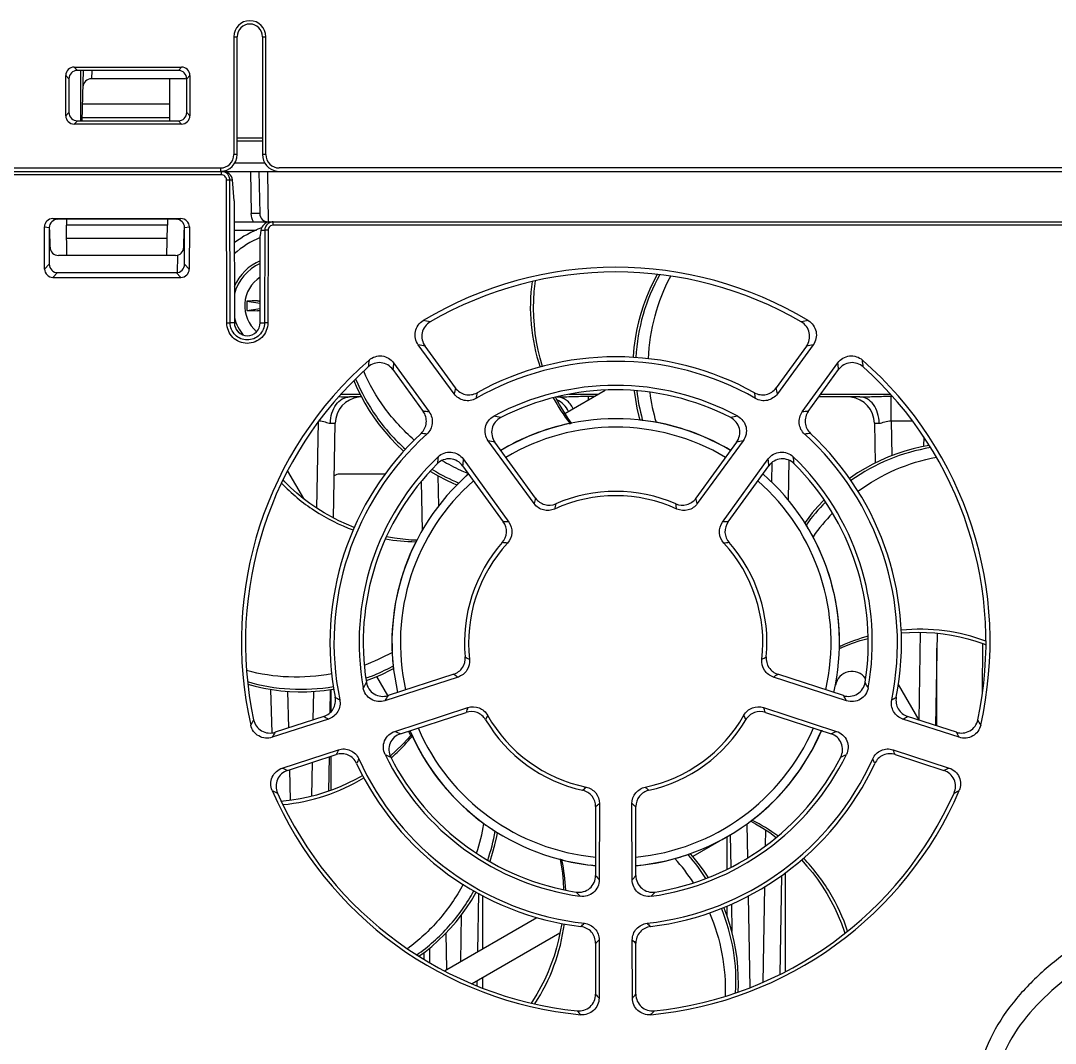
# Model space of a CAD drawing. Header units: millimetres. Extents: x 285 to 860, y 229 to 920.
# Drawn here: x 515.5 to 577, y 278.2 to 339 of the extents above; entities that cross this region are included whole.
import ezdxf

# ---------------------------------------------------------------- set-up
doc = ezdxf.new("R2010")
doc.units = ezdxf.units.MM
doc.header["$LTSCALE"] = 6
doc.layers.get('0').update_dxf_attribs({"linetype": 'CONTINUOUS'})

msp = doc.modelspace()

# ---------------------------------------------------------------- linework, layer by layer
for p, q in [((528.191, 338.014), (528.191, 331.014)), ((528.191, 338.014), (528.391, 338.014)), ((528.391, 331.014), (528.391, 338.014)), ((529.891, 338.014), (529.891, 331.014)), ((529.891, 338.014), (530.091, 338.014)), ((530.091, 331.014), (530.091, 338.014)), ((518.889, 336.014), (518.698, 336.205)), ((518.698, 336.205), (525.085, 336.205)), ((524.893, 336.014), (518.889, 336.014)), ((519.092, 333.014), (519.093, 336.014)), ((519.169, 333.006), (519.248, 336.014)), ((519.748, 336.014), (519.735, 335.514)), ((524.893, 336.014), (525.085, 336.205)), ((518.2, 333.321), (518.2, 335.707)), ((518.391, 335.516), (518.2, 335.707)), ((518.391, 335.516), (518.391, 333.512)), ((525.26, 335.514), (519.722, 335.514)), ((524.391, 333.014), (524.391, 335.514)), ((525.391, 335.516), (525.583, 335.707)), ((525.391, 333.512), (525.391, 335.516)), ((525.583, 335.707), (525.582, 333.321)), ((524.391, 334.014), (519.196, 334.014)), ((518.391, 333.512), (518.2, 333.321)), ((525.391, 333.512), (525.582, 333.321)), ((518.889, 333.014), (518.698, 332.823)), ((525.084, 332.823), (518.698, 332.823)), ((518.889, 333.014), (524.893, 333.014)), ((519.175, 333.214), (524.391, 333.214)), ((524.893, 333.014), (525.084, 332.823)), ((528.391, 332.014), (529.891, 332.014)), ((528.391, 331.817), (529.891, 331.817)), ((528.391, 331.014), (528.191, 331.014)), ((530.091, 331.014), (529.891, 331.014)), ((530.029, 330.508), (528.252, 330.508)), ((506.254, 330.014), (651.891, 330.014)), ((506.341, 330.214), (527.391, 330.214)), ((527.449, 329.81), (515.033, 329.81)), ((527.391, 330.214), (527.391, 330.014)), ((527.449, 329.81), (527.449, 330.014)), ((529.185, 330.014), (529.229, 327.505)), ((529.685, 330.014), (529.729, 327.505)), ((530.185, 330.014), (530.238, 327.014)), ((589.241, 330.214), (530.891, 330.214)), ((527.77, 321.01), (527.752, 329.51)), ((527.969, 321.014), (527.95, 329.514)), ((527.95, 329.514), (528.103, 329.514)), ((528.219, 328.252), (528.103, 329.514)), ((528.219, 328.252), (528.222, 321.014)), ((517.436, 327.207), (517.722, 327.167)), ((517.436, 327.207), (525.046, 327.207)), ((524.76, 327.167), (525.046, 327.207)), ((516.94, 324.209), (516.935, 326.708)), ((516.935, 326.708), (517.22, 326.668)), ((517.22, 326.668), (517.221, 324.49)), ((524.76, 327.167), (517.722, 327.167)), ((518.241, 327.167), (518.241, 326.814)), ((518.272, 325.014), (518.241, 326.814)), ((524.241, 326.814), (518.241, 326.814)), ((524.21, 325.014), (524.241, 326.814)), ((524.241, 327.167), (524.241, 326.814)), ((525.261, 324.49), (525.262, 326.668)), ((525.262, 326.668), (525.547, 326.708)), ((525.547, 326.708), (525.542, 324.209)), ((528.22, 327.014), (608.912, 327.014)), ((530.527, 326.81), (530.527, 327.014)), ((606.605, 326.81), (530.527, 326.81)), ((517.233, 326.523), (517.22, 325.817)), ((517.267, 325.505), (517.25, 326.522)), ((524.227, 326.014), (518.255, 326.014)), ((525.215, 325.505), (525.233, 326.522)), ((528.22, 326.527), (529.529, 326.527)), ((529.76, 321.014), (529.762, 326.185)), ((529.802, 326.514), (529.762, 326.185)), ((529.802, 326.514), (530.025, 326.514)), ((530.025, 326.514), (530.014, 321.014)), ((530.224, 326.51), (530.212, 321.01)), ((524.715, 325.014), (517.767, 325.014)), ((524.838, 323.992), (524.856, 325.011)), ((516.94, 324.209), (517.221, 324.49)), ((525.542, 324.209), (525.261, 324.49)), ((517.437, 323.714), (517.717, 323.994)), ((517.437, 323.714), (525.045, 323.714)), ((517.717, 323.994), (524.765, 323.994)), ((525.045, 323.714), (524.765, 323.994)), ((528.972, 322.304), (529.76, 322.189)), ((529.596, 322.315), (529.76, 322.278)), ((528.972, 321.746), (529.76, 321.861)), ((529.596, 321.734), (529.76, 321.771)), ((528.222, 321.014), (527.969, 321.014)), ((529.76, 321.014), (530.014, 321.014)), ((541.284, 316.794), (539.157, 319.71)), ((541.36, 317.144), (539.555, 319.627)), ((562.227, 319.627), (560.422, 317.144)), ((562.625, 319.71), (560.499, 316.794)), ((537.686, 318.638), (539.8, 315.718)), ((561.982, 315.718), (564.096, 318.638)), ((537.643, 318.237), (539.445, 315.754)), ((562.337, 315.754), (564.14, 318.237)), ((535.698, 316.761), (534.55, 316.761)), ((547.87, 315.627), (550.272, 317.014)), ((549.835, 316.761), (548.101, 316.761)), ((567.232, 316.761), (563.068, 316.761)), ((535.774, 316.614), (535.071, 316.614)), ((549.266, 316.65), (549.642, 316.65)), ((549.266, 316.433), (549.266, 316.65)), ((565.411, 316.614), (562.961, 316.614)), ((567.266, 316.65), (567.332, 316.65)), ((567.266, 315.193), (567.266, 316.65)), ((533.126, 309.996), (533.215, 315.131)), ((534.115, 309.415), (534.214, 315.042)), ((548.168, 315.039), (548.103, 315.025)), ((548.155, 315.056), (548.168, 315.039)), ((566.269, 315.042), (566.31, 312.677)), ((567.266, 315.193), (568.52, 315.193)), ((567.266, 315.193), (567.302, 313.116)), ((546.041, 310.269), (543.314, 314.009)), ((546.127, 310.588), (543.706, 313.917)), ((558.076, 313.917), (555.655, 310.588)), ((558.468, 314.009), (555.741, 310.269)), ((569.2, 314.233), (569.19, 313.662)), ((541.79, 312.524), (544.208, 309.195)), ((541.824, 312.923), (544.535, 309.177)), ((557.247, 309.177), (559.958, 312.923)), ((557.575, 309.195), (559.992, 312.524)), ((560.173, 312.715), (560.153, 311.558)), ((561.176, 312.858), (561.134, 310.495)), ((531.381, 312.206), (532.322, 310.577)), ((537.18, 312.029), (534.472, 312.029)), ((540.323, 311.933), (540.354, 310.129)), ((539.329, 311.58), (539.38, 308.675)), ((539.01, 308.006), (538.98, 307.946)), ((538.988, 308.006), (539.01, 308.006)), ((539.058, 308.094), (539.057, 308.094)), ((568.997, 302.629), (568.906, 297.413)), ((569.996, 302.569), (569.9, 297.09)), ((564.196, 301.769), (564.197, 301.835)), ((564.215, 301.778), (564.196, 301.769)), ((569.983, 297.063), (569.981, 301.688)), ((572.698, 299.069), (572.718, 301.951)), ((541.259, 300.135), (537.355, 298.867)), ((564.427, 298.867), (560.523, 300.135)), ((536.056, 299.749), (536.077, 299.756)), ((537.351, 298.865), (536.696, 300)), ((541.517, 299.968), (537.167, 298.558)), ((564.615, 298.558), (560.265, 299.968)), ((567.688, 299.521), (568.905, 297.413)), ((530.463, 296.648), (530.395, 299.236)), ((531.455, 296.951), (531.398, 299.121)), ((532.906, 297.423), (532.936, 299.116)), ((533.914, 297.848), (533.938, 299.223)), ((533.982, 297.918), (533.982, 299.229)), ((537.763, 296.741), (542.103, 298.154)), ((538.092, 296.602), (541.994, 297.87)), ((559.679, 298.154), (564.02, 296.741)), ((559.788, 297.87), (563.69, 296.602)), ((533.817, 297.472), (530.471, 296.387)), ((533.546, 297.63), (530.644, 296.688)), ((571.311, 296.387), (567.965, 297.472)), ((571.138, 296.688), (568.236, 297.63)), ((538.759, 296.553), (538.538, 296.3)), ((538.715, 296.503), (538.569, 296.757)), ((538.785, 296.444), (538.798, 296.46)), ((538.798, 296.46), (538.826, 296.4)), ((531.069, 294.561), (534.406, 295.648)), ((531.382, 294.421), (534.282, 295.363)), ((533.832, 293.191), (533.868, 295.229)), ((533.984, 293.244), (533.983, 295.266)), ((567.376, 295.648), (570.713, 294.561)), ((567.5, 295.363), (570.401, 294.421)), ((532.827, 292.887), (532.862, 294.902)), ((537.541, 295.161), (537.558, 295.176)), ((531.568, 292.641), (531.52, 294.466)), ((549.698, 292.27), (549.696, 288.173)), ((549.924, 292.453), (549.914, 287.92)), ((551.868, 287.92), (551.858, 292.453)), ((552.086, 288.173), (552.085, 292.27)), ((558.684, 291.236), (558.719, 289.219)), ((558.995, 291.459), (559.047, 291.499)), ((559.014, 291.45), (558.995, 291.459)), ((557.541, 290.496), (555.479, 289.305)), ((557.497, 290.496), (557.496, 288.547)), ((557.695, 290.587), (557.729, 288.659)), ((559.792, 290.887), (559.775, 289.931)), ((547.692, 289.097), (547.756, 289.081)), ((547.696, 289.076), (547.692, 289.097)), ((560.745, 288.179), (560.642, 282.293)), ((560.989, 282.471), (560.986, 288.354)), ((559.733, 287.509), (559.634, 281.824)), ((542.726, 287.118), (542.666, 283.639)), ((542.988, 283.825), (542.987, 286.978)), ((558.759, 286.958), (558.854, 281.505)), ((557.495, 286.357), (557.495, 285.81)), ((557.767, 286.481), (557.796, 284.848)), ((540.714, 282.512), (546.208, 285.684)), ((541.704, 285.811), (541.655, 283.056)), ((540.797, 284.756), (540.835, 282.582)), ((547.678, 285.325), (547.598, 284.848)), ((547.576, 284.742), (542.367, 281.735)), ((549.694, 284.158), (549.693, 281.119)), ((549.907, 284.347), (549.899, 280.891)), ((551.883, 280.891), (551.876, 284.347)), ((552.089, 281.119), (552.088, 284.158)), ((539.494, 283.602), (539.494, 283.195)), ((539.813, 283.853), (539.828, 283)), ((542.635, 281.889), (542.63, 281.627)), ((542.989, 281.48), (542.989, 282.094))]:
    msp.add_line(p, q)
for points in [[(546.55, 318.423), (546.548, 318.427), (546.408, 318.907), (546.288, 319.394), (546.19, 319.886), (546.112, 320.381), (546.056, 320.878), (546.022, 321.377), (546.008, 321.875), (546.017, 322.372), (546.047, 322.866), (546.099, 323.356), (546.122, 323.511)], [(553.357, 323.89), (553.135, 323.477), (552.915, 323.016), (552.716, 322.544), (552.537, 322.062), (552.38, 321.57), (552.245, 321.07), (552.133, 320.564), (552.043, 320.053), (551.976, 319.538), (551.932, 319.021), (551.929, 318.954)], [(535.325, 317.579), (535.509, 317.15), (535.732, 316.691), (535.977, 316.241), (536.243, 315.8), (536.529, 315.371), (536.836, 314.954), (537.161, 314.55), (537.505, 314.161), (537.866, 313.788), (538.242, 313.431), (538.291, 313.389)], [(551.985, 316.984), (551.987, 316.958), (552.059, 316.451), (552.154, 315.949), (552.27, 315.456), (552.329, 315.24)], [(548.267, 315.057), (548.07, 315.329), (547.798, 315.735), (547.544, 316.155), (547.307, 316.588), (547.306, 316.59)], [(569.528, 313.724), (569.071, 313.641), (568.574, 313.526), (568.081, 313.387), (567.592, 313.226), (567.11, 313.042), (566.635, 312.836), (566.169, 312.609), (565.713, 312.36), (565.269, 312.092), (564.837, 311.804), (564.791, 311.77)], [(539.871, 312.201), (539.89, 312.188), (540.332, 311.928), (540.783, 311.689), (541.242, 311.473), (541.447, 311.384)], [(532.716, 310.279), (532.318, 310.579), (531.935, 310.896), (531.568, 311.227), (531.217, 311.573), (531.116, 311.681)], [(535.344, 308.854), (534.888, 309.041), (534.433, 309.251), (533.987, 309.481), (533.551, 309.729), (533.127, 309.995), (532.716, 310.279)], [(563.28, 310.494), (563.259, 310.474), (562.907, 310.102), (562.574, 309.715), (562.261, 309.316), (562.129, 309.135)], [(539.057, 308.094), (538.722, 308.11), (538.235, 308.15), (537.748, 308.213), (537.264, 308.298)], [(567.861, 302.595), (568.359, 302.624), (568.86, 302.632), (569.361, 302.619), (569.862, 302.585), (570.359, 302.529), (570.853, 302.451), (571.342, 302.353), (571.824, 302.234), (572.299, 302.095), (572.766, 301.935), (572.897, 301.884)], [(564.191, 301.669), (564.5, 301.801), (564.957, 301.975), (565.423, 302.13), (565.894, 302.263)], [(536.077, 299.756), (536.556, 299.939), (537.024, 300.143), (537.479, 300.367), (537.677, 300.472)], [(529.024, 299.546), (529.467, 299.424), (529.964, 299.312), (530.469, 299.223), (530.979, 299.156), (531.494, 299.113), (532.011, 299.092), (532.529, 299.095), (533.048, 299.121), (533.564, 299.171), (534.078, 299.243), (534.137, 299.254)], [(538.538, 296.3), (538.202, 295.944), (537.849, 295.603), (537.48, 295.275)], [(535.851, 294.124), (535.419, 293.883), (534.971, 293.658), (534.514, 293.453), (534.048, 293.267), (533.576, 293.101), (533.097, 292.957), (532.614, 292.833), (532.128, 292.731), (531.64, 292.65), (531.15, 292.591), (531.014, 292.581)], [(558.914, 291.4), (559.209, 291.24), (559.63, 290.992), (560.042, 290.724), (560.434, 290.443)], [(543.415, 289.009), (543.42, 289.024), (543.576, 289.513), (543.708, 290.005), (543.817, 290.501), (543.858, 290.721)], [(547.595, 289.124), (547.654, 288.793), (547.723, 288.31), (547.77, 287.821), (547.795, 287.338)], [(556.393, 288.062), (556.386, 288.073), (556.102, 288.499), (555.799, 288.91), (555.48, 289.304), (555.333, 289.473)], [(561.93, 289.103), (562.259, 288.737), (562.578, 288.35), (562.88, 287.95), (563.165, 287.538), (563.431, 287.114), (563.679, 286.68), (563.907, 286.236), (564.115, 285.785), (564.302, 285.326), (564.468, 284.862), (564.508, 284.733)], [(539.194, 283.384), (539.558, 283.649), (539.956, 283.968), (540.341, 284.307), (540.711, 284.664), (541.065, 285.039), (541.404, 285.431), (541.725, 285.838), (542.027, 286.259), (542.311, 286.694), (542.575, 287.141), (542.599, 287.186)], [(558.161, 281.252), (558.18, 281.702), (558.179, 282.212), (558.154, 282.724), (558.105, 283.236), (558.033, 283.748), (557.938, 284.256), (557.82, 284.761), (557.679, 285.261), (557.516, 285.753), (557.332, 286.238), (557.313, 286.281)], [(547.598, 284.848), (547.495, 284.357), (547.37, 283.872), (547.225, 283.392), (547.06, 282.919), (546.875, 282.455), (546.67, 282), (546.447, 281.557), (546.205, 281.125), (545.946, 280.705), (545.871, 280.595)]]:
    msp.add_lwpolyline(points)
for centre, radius, start, end in [((529.141, 338.014), 0.95, 0, 180), ((529.141, 338.014), 0.75, 0, 180), ((519.722, 335.014), 0.5, 90, 178.5), ((525.26, 335.014), 0.5, 74.75505, 90), ((527.391, 331.014), 1, 270, 360), ((527.391, 331.014), 0.8, 270, 0), ((530.891, 331.014), 1, 180, 262.66128), ((530.891, 331.014), 0.8, 180, 270), ((527.449, 329.513), 0.5, 84.74769, 89.99154), ((527.449, 329.512), 0.502, 26.09446, 84.7782), ((530.229, 327.514), 0.5, 181, 270), ((516.75, 326.514), 0.5, 1, 19.14027), ((525.732, 326.514), 0.5, 160.85972, 179), ((531.891, 321.014), 6, 109.99276, 127.72343), ((530.527, 326.506), 0.304, 119.57367, 129.80121), ((531.891, 321.014), 5.5, 112.7741, 131.88042), ((530.523, 326.513), 0.497, 174.46715, 179.92264), ((517.767, 325.514), 0.5, 181, 270), ((524.715, 325.514), 0.5, 270, 359), ((530.88, 322.025), 2.9, 112.68791, 156.51645), ((530.88, 322.025), 2.75, 114.01391, 165.19566), ((530.88, 322.025), 2.042, 123.25202, 229.10962), ((543.287, 322.025), 14.318, 178.88242, 181.11758), ((530.669, 246.16), 76.163, 90.80729, 91.27731), ((529.582, 323.238), 0.923, 270.90168, 281.1666), ((530.738, 401.671), 79.945, 268.73381, 269.18159), ((529.582, 320.812), 0.922, 78.85058, 89.09855), ((530.88, 322.025), 2.75, 195, 219.24309), ((528.622, 261.344), 60.774, 79.34443, 79.74091), ((573.16, 261.344), 60.774, 100.25909, 100.65557), ((530.88, 322.025), 2.9, 205.06443, 210.90756), ((527.702, 263.705), 57.165, 78.03279, 78.43999), ((574.081, 263.705), 57.165, 101.56001, 101.96721), ((596.438, 310.627), 60.76, 172.26623, 172.65726), ((594.485, 312.231), 57.159, 173.5634, 173.96812), ((507.297, 312.231), 57.159, 6.03188, 6.4366), ((505.344, 310.627), 60.76, 7.34274, 7.73377), ((593.716, 305.56), 53.622, 167.52378, 167.90727), ((590.524, 307.668), 48.753, 169.13238, 169.54322), ((563.16, 318.248), 11.095, 186.5932, 195.53378), ((564.274, 318.321), 11.449, 187.19645, 196.32238), ((511.259, 307.668), 48.753, 10.45678, 10.86762), ((508.067, 305.56), 53.622, 12.09273, 12.47622), ((535.813, 315.014), 1.6, 97.41667, 179), ((556.884, 321.791), 11.025, 208.34182, 217.65421), ((546.669, 315.014), 1.6, 27.50513, 63.21781), ((564.669, 315.014), 1.6, 1, 82.58356), ((534.284, 262.374), 53.629, 84.09607, 84.47705), ((567.498, 262.374), 53.629, 95.52295, 95.90393), ((535.912, 275.487), 40.72, 78.46161, 79.05671), ((550.889, 302.018), 13.303, 102.08853, 120.89442), ((550.891, 302.014), 13.3, 59.11037, 120.88968), ((562.797, 318.158), 10.722, 195.58926, 195.91572), ((550.893, 302.017), 13.304, 59.10754, 79.63346), ((565.871, 275.487), 40.72, 100.94329, 101.53839), ((533.265, 266.057), 48.765, 82.46383, 82.86916), ((550.891, 302.014), 12.8, 59.31139, 120.68831), ((568.518, 266.057), 48.765, 97.13084, 97.53617), ((534.994, 277.525), 37.421, 76.53648, 77.15293), ((566.788, 277.525), 37.421, 102.84707, 103.46352), ((580.734, 308.064), 40.706, 172.95466, 173.54112), ((521.048, 308.064), 40.706, 6.45888, 7.04534), ((546.517, 322.703), 11.516, 238.90893, 245.07457), ((579.088, 309.566), 37.415, 174.85243, 175.46497), ((522.694, 309.566), 37.415, 4.53503, 5.14757), ((550.891, 302.014), 13.3, 131.11195, 192.86046), ((545.942, 321.884), 11.278, 238.06631, 238.53681), ((545.837, 321.707), 11.072, 238.5223, 247.28976), ((546.466, 322.595), 11.396, 245.07987, 245.50429), ((546.431, 322.518), 11.312, 245.50204, 247.65104), ((550.891, 302.014), 13.3, 347.13888, 48.88775), ((550.891, 302.014), 12.8, 131.31319, 192.65954), ((550.891, 302.014), 12.8, 347.33893, 48.68702), ((576.319, 302.325), 31.303, 164.69355, 165.29818), ((525.463, 302.325), 31.303, 14.70183, 15.30644), ((572.689, 304.677), 25.972, 167.58369, 168.28276), ((529.094, 304.677), 25.972, 11.71724, 12.41631), ((571.227, 302.549), 11.087, 135.17018, 144.4247), ((571.985, 301.717), 11.449, 135.75492, 144.89237), ((542.737, 277.919), 31.31, 86.70744, 87.30779), ((559.045, 277.92), 31.31, 92.6922, 93.29256), ((539.165, 319.03), 11.025, 259.7791, 269.08427), ((550.895, 302.014), 13.303, 359.99854, 28.204), ((550.888, 302.014), 13.304, 153.52036, 180.00064), ((541.621, 282.095), 25.984, 83.72932, 84.41888), ((560.161, 282.095), 25.983, 95.58112, 96.27068), ((550.896, 302.014), 13.311, 179.99928, 182.49052), ((550.889, 302.014), 13.309, 359.23038, 359.99993), ((568.841, 291.762), 11.033, 105.48894, 114.41035), ((532.014, 311.431), 11.449, 290.07175, 299.1824), ((568.723, 292.041), 10.731, 114.45388, 114.84345), ((555.119, 323.609), 26.021, 239.5736, 240.22966), ((546.663, 323.61), 26.021, 299.77034, 300.4264), ((532.357, 310.312), 11.041, 291.30044, 298.41065), ((532.502, 310.028), 10.722, 298.44925, 298.7757), ((558.488, 326.347), 31.367, 236.68352, 237.2453), ((543.294, 326.347), 31.367, 302.7547, 303.31647), ((564.931, 299.297), 1, 35.62467, 169.04676), ((571.411, 279.615), 40.629, 150.4459, 150.98041), ((532.284, 310.495), 11.238, 289.51322, 291.3085), ((530.371, 279.615), 40.629, 29.0196, 29.5541), ((557.807, 341.539), 48.85, 241.12081, 241.48373), ((569.202, 279.367), 37.343, 148.52079, 149.07649), ((532.58, 279.367), 37.343, 30.92351, 31.47921), ((543.975, 341.539), 48.85, 298.51627, 298.87919), ((571.351, 286.788), 31.379, 158.76399, 159.31866), ((567.022, 287.02), 26.04, 155.79007, 156.43057), ((534.76, 287.02), 26.04, 23.56943, 24.20993), ((530.432, 286.789), 31.378, 20.68133, 21.23601), ((582.571, 268.331), 60.64, 151.32945, 151.66746), ((560.809, 343.936), 53.735, 239.51215, 239.84744), ((540.973, 343.936), 53.735, 300.15256, 300.48785), ((519.211, 268.331), 60.64, 28.33254, 28.67055), ((580.054, 268.181), 57.044, 150.01775, 150.3661), ((552.391, 331.09), 37.334, 246.93252, 247.48156), ((530.319, 303.414), 10.966, 313.66629, 320.53283), ((550.891, 302.014), 13.3, 203.13992, 264.84371), ((550.891, 302.014), 12.8, 203.34103, 264.64319), ((550.891, 302.014), 12.8, 275.35626, 336.65882), ((550.891, 302.014), 13.3, 275.1552, 336.86042), ((550.894, 302.011), 13.303, 307.79875, 336.77398), ((558.546, 298.727), 4.976, 336.77655, 337.02374), ((563.801, 285.552), 11.234, 93.16302, 93.47937), ((549.392, 331.089), 37.333, 292.51844, 293.06748), ((521.728, 268.181), 57.044, 29.6339, 29.98225), ((550.889, 302.012), 13.304, 204.95064, 233.92265), ((583.566, 273.923), 53.746, 156.15819, 156.4892), ((554.317, 332.175), 40.607, 245.03838, 245.55853), ((530.201, 303.537), 11.137, 311.34885, 313.67126), ((547.465, 332.175), 40.606, 294.44147, 294.96162), ((518.216, 273.923), 53.746, 23.5108, 23.8418), ((579.736, 274.094), 48.869, 154.52789, 154.8817), ((522.046, 274.094), 48.869, 25.1183, 25.47211), ((554.594, 346.518), 57.035, 245.6397, 245.98373), ((547.188, 346.518), 57.034, 294.01627, 294.3603), ((531.631, 312.739), 26.063, 311.56478, 312.18462), ((570.151, 312.739), 26.063, 227.81538, 228.43522), ((556.713, 347.865), 60.618, 244.34445, 244.6733), ((545.069, 347.865), 60.618, 295.3267, 295.65555), ((530.067, 316.794), 31.413, 308.67595, 309.20686), ((571.716, 316.795), 31.414, 230.79315, 231.32404), ((531.759, 293.127), 11.448, 341.53768, 350.61251), ((554.072, 281.596), 11.024, 54.1095, 63.3649), ((532.803, 292.706), 11.086, 340.92539, 350.14506), ((536.911, 286.797), 11.023, 2.68595, 11.93497), ((550.894, 302.028), 13.322, 256.37489, 264.84049), ((550.886, 302.037), 13.331, 275.16445, 285.33316), ((545.908, 281.516), 11.448, 32.97309, 42.03263), ((547.167, 282.302), 10.722, 41.29915, 41.6256), ((546.882, 282.066), 11.093, 32.37798, 41.24452), ((578.047, 312.396), 37.289, 220.50966, 221.02366), ((523.735, 312.396), 37.29, 318.97635, 319.49034), ((578.483, 314.56), 40.559, 222.43347, 222.9216), ((523.299, 314.56), 40.559, 317.0784, 317.56653), ((515.388, 320.857), 48.922, 313.11209, 313.43975), ((586.394, 320.857), 48.922, 226.56025, 226.88791), ((514.035, 324.457), 53.811, 311.50411, 311.80694), ((587.748, 324.458), 53.811, 228.19306, 228.49589), ((592.02, 319.241), 56.964, 222.00755, 222.31682), ((509.762, 319.241), 56.964, 317.68318, 317.99245), ((592.645, 321.669), 60.544, 223.31851, 223.61466), ((509.137, 321.669), 60.544, 316.38534, 316.68149)]:
    msp.add_arc(centre, radius, start, end)
for centre, major_axis, ratio, start_param, end_param in [((518.701, 335.703), (0.356, -0.356), 0.99243, 2.359841, 3.923344), ((518.893, 335.512), (0.364, -0.349), 0.992727, 2.338916, 3.90242), ((524.889, 335.512), (0.364, 0.349), 0.992727, 5.522358, 7.085861), ((525.081, 335.703), (0.356, 0.356), 0.99243, -0.781752, 0.781752), ((518.893, 333.516), (0.349, 0.363), 0.992126, -3.942362, -2.379465), ((524.889, 333.516), (-0.349, 0.363), 0.992126, -3.903721, -2.340824), ((518.702, 333.325), (0.356, 0.356), 0.992435, -3.923041, -2.360144), ((525.08, 333.325), (-0.356, 0.356), 0.992435, -3.923041, -2.360144), ((527.599, 329.514), (-0.394, 0.347), 0.91209, -2.37396, -0.803163), ((517.439, 326.707), (0.486, -0.135), 0.991815, 1.845027, 3.413696), ((525.044, 326.707), (0.486, 0.135), 0.991815, -0.272104, 1.296566), ((517.724, 326.667), (0.497, -0.085), 0.992325, 1.740908, 3.309577), ((524.759, 326.667), (0.497, 0.085), 0.992325, 6.115201, 7.68387), ((530.306, 326.514), (0.4, 0.354), 0.884725, 0.9184, 2.356194), ((550.891, 302.061), (0, 22.253), 0.999998, -0.540194, 0.540194), ((550.891, 302.023), (0, 22.011), 1, -0.524968, 0.524968), ((517.444, 324.216), (0.386, 0.327), 0.987194, 2.446969, 4.002913), ((517.725, 324.497), (0.364, 0.353), 0.985673, 2.378466, 3.93441), ((524.758, 324.497), (0.364, -0.353), 0.985673, -0.792817, 0.763127), ((525.038, 324.216), (0.386, -0.327), 0.987194, -0.86132, 0.694623), ((550.891, 301.978), (0, 16.747), 0.999998, -0.519292, 0.519292), ((550.891, 302.006), (0, 16.989), 1, -0.506787, 0.506787), ((550.891, 302.061), (0, 22.253), 0.999998, 0.719213, 1.795168), ((550.891, 302.061), (0, 22.253), 0.999998, -1.795168, -0.719213), ((550.891, 302.023), (0, 22.011), 1, 0.732231, 1.781274), ((550.891, 302.023), (0, 22.011), 1, -1.781274, -0.732231), ((550.891, 302.046), (0, 15.253), 0.999998, -0.495248, 0.495248), ((550.891, 302.02), (0, 15.011), 1, -0.47271, 0.47271), ((550.891, 302.006), (0, 16.989), 1, 0.749401, 1.762829), ((550.891, 301.978), (0, 16.747), 0.999998, 0.735072, 1.772954), ((550.891, 301.978), (0, 16.747), 0.999998, -1.772954, -0.735072), ((550.891, 302.006), (0, 16.989), 1, -1.762829, -0.749401), ((550.891, 302.046), (0, 15.253), 0.999998, 0.764302, 1.7502), ((550.891, 302.046), (0, 15.253), 0.999998, -1.7502, -0.764302), ((550.891, 302.02), (0, 15.011), 1, 0.784523, 1.729012), ((550.891, 302.02), (0, 15.011), 1, -1.729012, -0.784523), ((534.48, 311.525), (-0.354, 0.364), 0.984828, -0.763947, -0.086984), ((550.891, 302.01), (0, 8.989), 1, -0.408069, 0.408069), ((550.891, 301.995), (0, 8.747), 0.999998, -0.428407, 0.428407), ((550.891, 302.01), (0, 8.989), 1, 0.848155, 1.664137), ((550.891, 301.995), (0, 8.747), 0.999998, 0.826127, 1.682198), ((550.891, 301.995), (0, 8.747), 0.999998, -1.682198, -0.826127), ((550.891, 302.01), (0, 8.989), 1, -1.664137, -0.848155), ((550.891, 301.995), (0, 8.747), 0.999998, -4.19887, -3.344014), ((550.891, 301.995), (0, 8.747), 0.999998, -2.939171, -2.084315), ((550.891, 302.01), (0, 8.989), 1, -4.178078, -3.362351), ((550.891, 302.01), (0, 8.989), 1, -2.920834, -2.105107), ((550.891, 302.046), (0, 15.253), 0.999998, -4.258754, -3.280301), ((550.891, 302.02), (0, 15.011), 1, -4.241322, -3.298338), ((550.891, 302.046), (0, 15.253), 0.999998, -3.002884, -2.024431), ((550.891, 302.02), (0, 15.011), 1, -2.984847, -2.041863), ((550.891, 302.006), (0, 16.989), 1, -4.27683, -3.263638), ((550.891, 301.978), (0, 16.747), 0.999998, -4.289903, -3.253168), ((550.891, 301.978), (0, 16.747), 0.999998, -3.030018, -1.993283), ((550.891, 302.006), (0, 16.989), 1, -3.019548, -2.006356), ((550.891, 302.061), (0, 22.253), 0.999998, -4.303955, -3.235175), ((550.891, 302.023), (0, 22.011), 1, -4.293639, -3.24604), ((550.891, 302.061), (0, 22.253), 0.999998, -3.04801, -1.979231), ((550.891, 302.023), (0, 22.011), 1, -3.037145, -1.989546), ((550.891, 302.014), (0, 13.3), 1, -3.379462, -3.377918), ((550.891, 302.014), (13.3, 0), 1, 4.59734, 4.622412), ((550.891, 302.014), (13.3, 0), 1, -1.368674, -1.364664)]:
    msp.add_ellipse(centre, major_axis=major_axis, ratio=ratio, start_param=start_param, end_param=end_param)
for points, knots in [([(527.752, 329.51), (527.752, 329.587), (527.686, 329.747), (527.526, 329.81), (527.449, 329.81)], [0, 0, 0, 0, 0.499478, 1, 1, 1, 1]), ([(527.752, 329.51), (527.775, 329.51), (527.841, 329.512), (527.908, 329.508), (527.95, 329.514)], [0, 0, 0, 0, 0.356502, 1, 1, 1, 1]), ([(529.729, 327.505), (529.729, 327.508), (529.709, 327.504), (529.688, 327.51), (529.638, 327.508), (529.55, 327.509), (529.41, 327.507), (529.293, 327.506), (529.229, 327.505)], [0, 0, 0, 0, 0.019558, 0.076469, 0.168957, 0.293199, 0.61748, 1, 1, 1, 1]), ([(530.224, 326.51), (530.2, 326.51), (530.134, 326.512), (530.068, 326.508), (530.025, 326.514)], [0, 0, 0, 0, 0.356502, 1, 1, 1, 1]), ([(553.507, 323.875), (553.087, 323.129), (552.42, 321.522), (552.13, 319.809), (552.081, 318.944)], [0, 0, 0, 0, 0.497024, 1, 1, 1, 1]), ([(552.833, 318.878), (552.871, 319.736), (553.131, 321.437), (553.762, 323.039), (554.163, 323.785)], [0, 0, 0, 0, 0.503492, 1, 1, 1, 1]), ([(545.915, 323.461), (545.799, 322.618), (545.767, 320.888), (546.124, 319.197), (546.395, 318.38)], [0, 0, 0, 0, 0.497295, 1, 1, 1, 1]), ([(539.157, 319.71), (539, 319.926), (538.858, 320.517), (539.217, 321.009), (539.446, 321.146)], [0, 0, 0, 0, 0.500095, 1, 1, 1, 1]), ([(539.86, 321.07), (539.627, 320.935), (539.258, 320.443), (539.397, 319.845), (539.555, 319.627)], [0, 0, 0, 0, 0.499982, 1, 1, 1, 1]), ([(562.227, 319.627), (562.386, 319.845), (562.525, 320.443), (562.155, 320.935), (561.923, 321.07)], [0, 0, 0, 0, 0.500019, 1, 1, 1, 1]), ([(562.336, 321.146), (562.565, 321.009), (562.924, 320.517), (562.782, 319.926), (562.625, 319.71)], [0, 0, 0, 0, 0.499913, 1, 1, 1, 1]), ([(527.77, 321.01), (527.794, 321.01), (527.86, 321.012), (527.926, 321.008), (527.969, 321.014)], [0, 0, 0, 0, 0.356502, 1, 1, 1, 1]), ([(530.212, 321.01), (530.211, 320.699), (529.947, 320.052), (528.991, 319.662), (528.035, 320.052), (527.771, 320.699), (527.77, 321.01)], [0, 0, 0, 0, 0.249897, 0.500032, 0.750162, 1, 1, 1, 1]), ([(530.014, 321.014), (530.013, 320.753), (529.791, 320.211), (528.991, 319.885), (528.191, 320.211), (527.969, 320.753), (527.969, 321.014)], [0, 0, 0, 0, 0.249892, 0.500031, 0.750167, 1, 1, 1, 1]), ([(528.222, 321.014), (528.222, 320.818), (528.389, 320.409), (528.991, 320.163), (529.593, 320.409), (529.76, 320.818), (529.76, 321.014)], [0, 0, 0, 0, 0.250002, 0.499999, 0.749995, 1, 1, 1, 1]), ([(530.212, 321.01), (530.189, 321.01), (530.122, 321.012), (530.056, 321.008), (530.014, 321.014)], [0, 0, 0, 0, 0.356502, 1, 1, 1, 1]), ([(537.643, 318.237), (537.484, 318.455), (536.958, 318.772), (536.377, 318.572), (536.176, 318.392)], [0, 0, 0, 0, 0.499997, 1, 1, 1, 1]), ([(536.231, 318.803), (536.432, 318.979), (537.01, 319.171), (537.53, 318.855), (537.686, 318.638)], [0, 0, 0, 0, 0.499995, 1, 1, 1, 1]), ([(564.096, 318.638), (564.252, 318.855), (564.773, 319.171), (565.35, 318.979), (565.551, 318.803)], [0, 0, 0, 0, 0.500006, 1, 1, 1, 1]), ([(565.606, 318.392), (565.406, 318.572), (564.824, 318.772), (564.298, 318.455), (564.14, 318.237)], [0, 0, 0, 0, 0.500008, 1, 1, 1, 1]), ([(538.918, 314.045), (538.271, 314.609), (537.103, 315.873), (536.244, 317.365), (535.91, 318.144)], [0, 0, 0, 0, 0.503488, 1, 1, 1, 1]), ([(535.43, 317.689), (535.75, 316.896), (536.589, 315.375), (537.746, 314.081), (538.391, 313.504)], [0, 0, 0, 0, 0.497022, 1, 1, 1, 1]), ([(542.58, 316.517), (542.375, 316.399), (541.859, 316.313), (541.423, 316.603), (541.284, 316.794)], [0, 0, 0, 0, 0.500021, 1, 1, 1, 1]), ([(541.36, 317.144), (541.498, 316.955), (541.928, 316.666), (542.44, 316.746), (542.645, 316.86)], [0, 0, 0, 0, 0.499997, 1, 1, 1, 1]), ([(559.137, 316.86), (559.342, 316.746), (559.854, 316.666), (560.284, 316.955), (560.422, 317.144)], [0, 0, 0, 0, 0.500003, 1, 1, 1, 1]), ([(560.499, 316.794), (560.359, 316.603), (559.923, 316.313), (559.407, 316.399), (559.202, 316.517)], [0, 0, 0, 0, 0.499978, 1, 1, 1, 1]), ([(533.928, 315.053), (533.932, 315.256), (533.991, 315.648), (534.233, 316.159), (534.603, 316.52), (534.922, 316.614), (535.071, 316.614)], [0, 0, 0, 0, 0.287041, 0.553475, 0.788908, 1, 1, 1, 1]), ([(547.411, 316.614), (547.718, 316.614), (548.336, 316.639), (548.955, 316.65), (549.266, 316.65)], [0, 0, 0, 0, 0.49708, 1, 1, 1, 1]), ([(548.358, 315.91), (548.263, 316.108), (548.014, 316.455), (547.6, 316.614), (547.411, 316.614)], [0, 0, 0, 0, 0.537572, 1, 1, 1, 1]), ([(565.411, 316.614), (565.718, 316.614), (566.336, 316.639), (566.955, 316.65), (567.266, 316.65)], [0, 0, 0, 0, 0.49708, 1, 1, 1, 1]), ([(566.554, 315.053), (566.551, 315.256), (566.491, 315.648), (566.249, 316.159), (565.879, 316.52), (565.56, 316.614), (565.411, 316.614)], [0, 0, 0, 0, 0.287039, 0.553466, 0.788899, 1, 1, 1, 1]), ([(539.318, 314.444), (539.49, 314.604), (539.725, 315.066), (539.583, 315.564), (539.445, 315.754)], [0, 0, 0, 0, 0.500011, 1, 1, 1, 1]), ([(539.8, 315.718), (539.939, 315.527), (540.079, 315.022), (539.836, 314.559), (539.66, 314.4)], [0, 0, 0, 0, 0.499939, 1, 1, 1, 1]), ([(562.122, 314.4), (561.946, 314.559), (561.703, 315.022), (561.843, 315.527), (561.982, 315.718)], [0, 0, 0, 0, 0.500061, 1, 1, 1, 1]), ([(562.337, 315.754), (562.199, 315.564), (562.057, 315.066), (562.292, 314.604), (562.464, 314.444)], [0, 0, 0, 0, 0.499989, 1, 1, 1, 1]), ([(533.262, 315.193), (533.385, 315.191), (533.608, 315.14), (533.824, 315.053), (533.928, 315.053)], [0, 0, 0, 0, 0.541213, 1, 1, 1, 1]), ([(533.928, 315.053), (533.969, 315.053), (534.037, 315.052), (534.133, 315.053), (534.175, 315.044), (534.214, 315.048), (534.214, 315.042)], [0, 0, 0, 0, 0.424029, 0.739006, 0.932753, 1, 1, 1, 1]), ([(543.314, 314.009), (543.153, 314.23), (543.013, 314.842), (543.401, 315.337), (543.642, 315.467)], [0, 0, 0, 0, 0.500103, 1, 1, 1, 1]), ([(544.057, 315.385), (543.81, 315.258), (543.406, 314.764), (543.543, 314.141), (543.706, 313.917)], [0, 0, 0, 0, 0.49998, 1, 1, 1, 1]), ([(548.106, 315.019), (548.12, 315.022), (548.166, 315.032), (548.211, 315.041), (548.241, 315.049)], [0, 0, 0, 0, 0.31911, 1, 1, 1, 1]), ([(548.267, 315.057), (548.266, 315.059), (548.255, 315.054), (548.238, 315.054), (548.206, 315.046), (548.182, 315.042), (548.168, 315.039)], [0, 0, 0, 0, 0.066785, 0.256341, 0.569167, 1, 1, 1, 1]), ([(548.241, 315.049), (548.248, 315.051), (548.252, 315.054), (548.269, 315.055), (548.267, 315.057)], [0, 0, 0, 0, 0.752178, 1, 1, 1, 1]), ([(552.486, 315.218), (552.464, 315.22), (552.426, 315.225), (552.381, 315.231), (552.355, 315.235), (552.341, 315.237), (552.335, 315.239), (552.33, 315.239), (552.329, 315.24)], [0, 0, 0, 0, 0.417949, 0.731917, 0.845739, 0.929079, 0.980762, 1, 1, 1, 1]), ([(553.287, 315.103), (553.237, 315.112), (552.972, 315.157), (552.705, 315.191), (552.489, 315.217)], [0, 0, 0, 0, 0.187098, 1, 1, 1, 1]), ([(558.076, 313.917), (558.239, 314.141), (558.376, 314.764), (557.972, 315.258), (557.725, 315.385)], [0, 0, 0, 0, 0.500036, 1, 1, 1, 1]), ([(558.14, 315.467), (558.381, 315.337), (558.769, 314.842), (558.629, 314.23), (558.468, 314.009)], [0, 0, 0, 0, 0.499912, 1, 1, 1, 1]), ([(566.269, 315.042), (566.268, 315.048), (566.307, 315.044), (566.349, 315.053), (566.445, 315.052), (566.513, 315.053), (566.554, 315.053)], [0, 0, 0, 0, 0.067244, 0.260995, 0.575972, 1, 1, 1, 1]), ([(566.554, 315.053), (566.665, 315.053), (566.894, 315.149), (567.135, 315.197), (567.266, 315.193)], [0, 0, 0, 0, 0.459085, 1, 1, 1, 1]), ([(540.335, 313.057), (540.533, 313.247), (541.123, 313.466), (541.663, 313.145), (541.824, 312.923)], [0, 0, 0, 0, 0.499995, 1, 1, 1, 1]), ([(559.958, 312.923), (560.119, 313.145), (560.659, 313.466), (561.249, 313.247), (561.447, 313.057)], [0, 0, 0, 0, 0.499996, 1, 1, 1, 1]), ([(569.608, 313.597), (568.765, 313.461), (567.097, 312.981), (565.58, 312.142), (564.875, 311.643)], [0, 0, 0, 0, 0.497031, 1, 1, 1, 1]), ([(541.79, 312.524), (541.627, 312.748), (541.077, 313.071), (540.482, 312.839), (540.286, 312.644)], [0, 0, 0, 0, 0.499993, 1, 1, 1, 1]), ([(561.496, 312.644), (561.3, 312.839), (560.705, 313.071), (560.155, 312.748), (559.992, 312.524)], [0, 0, 0, 0, 0.499998, 1, 1, 1, 1]), ([(565.292, 311.013), (565.985, 311.517), (567.475, 312.372), (569.118, 312.877), (569.95, 313.028)], [0, 0, 0, 0, 0.503487, 1, 1, 1, 1]), ([(542.142, 312.04), (542.104, 312.007), (541.907, 311.829), (541.717, 311.645), (541.564, 311.495)], [0, 0, 0, 0, 0.190982, 1, 1, 1, 1]), ([(531.021, 311.494), (531.607, 310.878), (532.937, 309.777), (534.478, 309.003), (535.284, 308.705)], [0, 0, 0, 0, 0.497295, 1, 1, 1, 1]), ([(541.562, 311.493), (541.546, 311.478), (541.519, 311.451), (541.487, 311.419), (541.467, 311.401), (541.457, 311.392), (541.451, 311.388), (541.448, 311.384), (541.447, 311.384)], [0, 0, 0, 0, 0.418084, 0.732215, 0.845934, 0.929153, 0.980772, 1, 1, 1, 1]), ([(546.127, 310.588), (546.256, 310.411), (546.646, 310.136), (547.123, 310.174), (547.324, 310.261)], [0, 0, 0, 0, 0.499997, 1, 1, 1, 1]), ([(554.458, 310.261), (554.66, 310.174), (555.136, 310.136), (555.527, 310.411), (555.655, 310.588)], [0, 0, 0, 0, 0.500003, 1, 1, 1, 1]), ([(547.258, 309.951), (547.055, 309.859), (546.571, 309.812), (546.172, 310.09), (546.041, 310.269)], [0, 0, 0, 0, 0.500022, 1, 1, 1, 1]), ([(555.741, 310.269), (555.61, 310.09), (555.211, 309.812), (554.727, 309.859), (554.525, 309.951)], [0, 0, 0, 0, 0.499977, 1, 1, 1, 1]), ([(544.149, 307.955), (544.294, 308.12), (544.477, 308.561), (544.336, 309.017), (544.208, 309.195)], [0, 0, 0, 0, 0.500009, 1, 1, 1, 1]), ([(544.535, 309.177), (544.666, 308.997), (544.806, 308.531), (544.61, 308.086), (544.46, 307.923)], [0, 0, 0, 0, 0.499951, 1, 1, 1, 1]), ([(557.323, 307.923), (557.172, 308.086), (556.976, 308.531), (557.117, 308.997), (557.247, 309.177)], [0, 0, 0, 0, 0.500049, 1, 1, 1, 1]), ([(557.575, 309.195), (557.446, 309.017), (557.305, 308.561), (557.489, 308.12), (557.634, 307.955)], [0, 0, 0, 0, 0.499991, 1, 1, 1, 1]), ([(562.209, 308.999), (562.198, 309.017), (562.177, 309.05), (562.154, 309.089), (562.141, 309.112), (562.134, 309.124), (562.131, 309.131), (562.128, 309.135), (562.129, 309.135)], [0, 0, 0, 0, 0.417945, 0.73191, 0.845734, 0.929077, 0.980762, 1, 1, 1, 1]), ([(562.619, 308.302), (562.595, 308.346), (562.464, 308.581), (562.325, 308.811), (562.21, 308.997)], [0, 0, 0, 0, 0.187098, 1, 1, 1, 1]), ([(539.057, 308.094), (539.055, 308.094), (539.052, 308.083), (539.041, 308.07), (539.028, 308.04), (539.016, 308.019), (539.01, 308.006)], [0, 0, 0, 0, 0.066788, 0.256339, 0.569167, 1, 1, 1, 1]), ([(572.9, 302.094), (572.106, 302.394), (570.432, 302.808), (568.708, 302.837), (567.854, 302.755)], [0, 0, 0, 0, 0.497304, 1, 1, 1, 1]), ([(537.597, 301.436), (537.599, 301.386), (537.615, 301.117), (537.64, 300.85), (537.663, 300.632)], [0, 0, 0, 0, 0.187097, 1, 1, 1, 1]), ([(564.19, 301.834), (564.19, 301.82), (564.189, 301.777), (564.189, 301.733), (564.189, 301.703)], [0, 0, 0, 0, 0.310794, 1, 1, 1, 1]), ([(564.189, 301.703), (564.189, 301.698), (564.189, 301.69), (564.19, 301.678), (564.19, 301.674), (564.19, 301.668), (564.191, 301.669)], [0, 0, 0, 0, 0.435962, 0.75066, 0.93946, 1, 1, 1, 1]), ([(564.191, 301.669), (564.193, 301.67), (564.191, 301.681), (564.195, 301.697), (564.194, 301.73), (564.196, 301.755), (564.196, 301.769)], [0, 0, 0, 0, 0.066752, 0.256336, 0.568999, 1, 1, 1, 1]), ([(541.259, 300.135), (541.467, 300.203), (541.85, 300.489), (541.961, 300.954), (541.941, 301.172)], [0, 0, 0, 0, 0.500008, 1, 1, 1, 1]), ([(542.199, 301.023), (542.223, 300.802), (542.116, 300.328), (541.728, 300.036), (541.517, 299.968)], [0, 0, 0, 0, 0.499941, 1, 1, 1, 1]), ([(560.265, 299.968), (560.054, 300.036), (559.666, 300.328), (559.559, 300.802), (559.584, 301.023)], [0, 0, 0, 0, 0.500058, 1, 1, 1, 1]), ([(559.841, 301.172), (559.821, 300.954), (559.932, 300.489), (560.315, 300.203), (560.523, 300.135)], [0, 0, 0, 0, 0.499991, 1, 1, 1, 1]), ([(534.011, 300.152), (533.168, 299.999), (531.457, 299.875), (529.759, 300.133), (528.944, 300.356)], [0, 0, 0, 0, 0.503482, 1, 1, 1, 1]), ([(537.663, 300.63), (537.666, 300.608), (537.669, 300.57), (537.674, 300.525), (537.676, 300.498), (537.677, 300.485), (537.676, 300.477), (537.677, 300.472), (537.677, 300.472)], [0, 0, 0, 0, 0.417954, 0.731927, 0.845746, 0.929083, 0.980764, 1, 1, 1, 1]), ([(529.008, 299.695), (529.825, 299.453), (531.533, 299.163), (533.262, 299.26), (534.113, 299.404)], [0, 0, 0, 0, 0.497038, 1, 1, 1, 1]), ([(536.068, 299.655), (536.112, 299.381), (536.457, 298.845), (537.091, 298.782), (537.355, 298.867)], [0, 0, 0, 0, 0.500006, 1, 1, 1, 1]), ([(564.427, 298.867), (564.691, 298.782), (565.326, 298.845), (565.671, 299.381), (565.714, 299.655)], [0, 0, 0, 0, 0.500014, 1, 1, 1, 1]), ([(537.167, 298.558), (536.907, 298.473), (536.281, 298.532), (535.931, 299.055), (535.882, 299.324)], [0, 0, 0, 0, 0.500075, 1, 1, 1, 1]), ([(565.9, 299.324), (565.851, 299.055), (565.501, 298.532), (564.875, 298.473), (564.615, 298.558)], [0, 0, 0, 0, 0.499944, 1, 1, 1, 1]), ([(533.546, 297.63), (533.769, 297.703), (534.177, 298.022), (534.259, 298.534), (534.214, 298.764)], [0, 0, 0, 0, 0.50001, 1, 1, 1, 1]), ([(534.485, 298.615), (534.533, 298.384), (534.453, 297.867), (534.042, 297.545), (533.817, 297.472)], [0, 0, 0, 0, 0.49993, 1, 1, 1, 1]), ([(567.965, 297.472), (567.74, 297.545), (567.329, 297.867), (567.249, 298.384), (567.297, 298.615)], [0, 0, 0, 0, 0.500069, 1, 1, 1, 1]), ([(567.568, 298.764), (567.523, 298.534), (567.605, 298.022), (568.013, 297.703), (568.236, 297.63)], [0, 0, 0, 0, 0.499989, 1, 1, 1, 1]), ([(543.155, 297.432), (543.043, 297.621), (542.68, 297.932), (542.203, 297.938), (541.994, 297.87)], [0, 0, 0, 0, 0.500003, 1, 1, 1, 1]), ([(542.103, 298.154), (542.314, 298.223), (542.8, 298.214), (543.163, 297.892), (543.273, 297.698)], [0, 0, 0, 0, 0.499998, 1, 1, 1, 1]), ([(558.51, 297.698), (558.619, 297.892), (558.982, 298.214), (559.468, 298.223), (559.679, 298.154)], [0, 0, 0, 0, 0.500003, 1, 1, 1, 1]), ([(559.788, 297.87), (559.58, 297.938), (559.102, 297.932), (558.739, 297.621), (558.627, 297.432)], [0, 0, 0, 0, 0.499997, 1, 1, 1, 1]), ([(530.471, 296.387), (530.217, 296.304), (529.611, 296.355), (529.255, 296.849), (529.195, 297.11)], [0, 0, 0, 0, 0.500067, 1, 1, 1, 1]), ([(529.366, 297.424), (529.422, 297.161), (529.776, 296.658), (530.388, 296.605), (530.644, 296.688)], [0, 0, 0, 0, 0.500005, 1, 1, 1, 1]), ([(571.138, 296.688), (571.394, 296.605), (572.007, 296.658), (572.36, 297.161), (572.416, 297.424)], [0, 0, 0, 0, 0.500012, 1, 1, 1, 1]), ([(572.587, 297.11), (572.527, 296.849), (572.171, 296.355), (571.565, 296.304), (571.311, 296.387)], [0, 0, 0, 0, 0.49995, 1, 1, 1, 1]), ([(537.18, 295.362), (537.06, 295.608), (537.03, 296.237), (537.502, 296.656), (537.763, 296.741)], [0, 0, 0, 0, 0.50008, 1, 1, 1, 1]), ([(538.092, 296.602), (537.829, 296.516), (537.352, 296.092), (537.389, 295.455), (537.515, 295.208)], [0, 0, 0, 0, 0.499982, 1, 1, 1, 1]), ([(538.759, 296.553), (538.758, 296.551), (538.765, 296.541), (538.768, 296.525), (538.783, 296.496), (538.792, 296.473), (538.798, 296.46)], [0, 0, 0, 0, 0.066791, 0.256342, 0.569166, 1, 1, 1, 1]), ([(538.772, 296.529), (538.769, 296.535), (538.765, 296.538), (538.761, 296.554), (538.759, 296.553)], [0, 0, 0, 0, 0.752292, 1, 1, 1, 1]), ([(538.832, 296.404), (538.826, 296.417), (538.806, 296.459), (538.787, 296.501), (538.772, 296.529)], [0, 0, 0, 0, 0.319328, 1, 1, 1, 1]), ([(564.267, 295.208), (564.393, 295.455), (564.43, 296.092), (563.953, 296.516), (563.69, 296.602)], [0, 0, 0, 0, 0.500024, 1, 1, 1, 1]), ([(564.02, 296.741), (564.281, 296.656), (564.752, 296.237), (564.722, 295.608), (564.602, 295.362)], [0, 0, 0, 0, 0.499924, 1, 1, 1, 1]), ([(535.488, 294.838), (535.389, 295.051), (535.023, 295.417), (534.505, 295.436), (534.282, 295.363)], [0, 0, 0, 0, 0.500004, 1, 1, 1, 1]), ([(534.406, 295.648), (534.631, 295.721), (535.154, 295.701), (535.52, 295.327), (535.617, 295.111)], [0, 0, 0, 0, 0.499993, 1, 1, 1, 1]), ([(566.165, 295.111), (566.262, 295.327), (566.628, 295.701), (567.151, 295.721), (567.376, 295.648)], [0, 0, 0, 0, 0.500007, 1, 1, 1, 1]), ([(567.5, 295.363), (567.277, 295.436), (566.76, 295.417), (566.393, 295.051), (566.294, 294.838)], [0, 0, 0, 0, 0.499996, 1, 1, 1, 1]), ([(647.115, 294.968), (643.756, 294.969), (637.039, 294.905), (626.968, 294.564), (616.912, 293.914), (608.559, 293.029), (601.916, 292.028), (596.964, 291.095), (592.061, 289.931), (587.236, 288.467), (582.553, 286.596), (578.863, 284.551), (576.206, 282.485), (574.447, 280.667), (573.063, 278.541), (572.537, 276.917), (572.409, 276.087)], [0, 0, 0, 0, 0.125015, 0.250029, 0.375041, 0.500047, 0.562553, 0.625059, 0.687562, 0.750062, 0.812558, 0.87503, 0.90629, 0.937542, 0.968767, 1, 1, 1, 1]), ([(530.468, 293.223), (530.362, 293.468), (530.354, 294.078), (530.815, 294.478), (531.069, 294.561)], [0, 0, 0, 0, 0.500067, 1, 1, 1, 1]), ([(531.382, 294.421), (531.126, 294.337), (530.662, 293.934), (530.673, 293.319), (530.782, 293.073)], [0, 0, 0, 0, 0.499984, 1, 1, 1, 1]), ([(531.103, 292.39), (531.947, 292.466), (533.63, 292.818), (535.192, 293.538), (535.925, 293.98)], [0, 0, 0, 0, 0.497311, 1, 1, 1, 1]), ([(571, 293.073), (571.109, 293.319), (571.121, 293.934), (570.657, 294.337), (570.401, 294.421)], [0, 0, 0, 0, 0.500018, 1, 1, 1, 1]), ([(570.713, 294.561), (570.967, 294.478), (571.428, 294.078), (571.42, 293.468), (571.314, 293.223)], [0, 0, 0, 0, 0.499934, 1, 1, 1, 1]), ([(549.133, 293.427), (549.35, 293.382), (549.768, 293.134), (549.924, 292.675), (549.924, 292.453)], [0, 0, 0, 0, 0.499985, 1, 1, 1, 1]), ([(551.858, 292.453), (551.858, 292.675), (552.014, 293.134), (552.432, 293.382), (552.65, 293.427)], [0, 0, 0, 0, 0.500015, 1, 1, 1, 1]), ([(647.137, 293.502), (643.851, 293.503), (637.279, 293.442), (627.425, 293.118), (617.585, 292.501), (609.409, 291.667), (602.904, 290.728), (598.052, 289.856), (593.241, 288.776), (588.498, 287.425), (584.64, 285.997), (581.666, 284.596), (579.516, 283.384), (577.489, 281.974), (575.662, 280.307), (574.175, 278.32), (573.598, 276.742), (573.474, 275.931)], [0, 0, 0, 0, 0.125018, 0.250034, 0.375049, 0.500058, 0.562565, 0.625071, 0.687574, 0.750073, 0.812564, 0.84382, 0.875079, 0.906333, 0.93758, 0.968795, 1, 1, 1, 1]), ([(549.698, 292.27), (549.698, 292.489), (549.544, 292.941), (549.137, 293.191), (548.923, 293.239)], [0, 0, 0, 0, 0.500006, 1, 1, 1, 1]), ([(552.859, 293.239), (552.646, 293.191), (552.238, 292.941), (552.084, 292.489), (552.085, 292.27)], [0, 0, 0, 0, 0.499994, 1, 1, 1, 1]), ([(543.054, 291.259), (543.095, 291.23), (543.314, 291.075), (543.54, 290.928), (543.724, 290.81)], [0, 0, 0, 0, 0.187097, 1, 1, 1, 1]), ([(558.928, 291.414), (558.924, 291.41), (558.923, 291.407), (558.912, 291.401), (558.914, 291.4)], [0, 0, 0, 0, 0.754464, 1, 1, 1, 1]), ([(558.914, 291.4), (558.915, 291.399), (558.923, 291.408), (558.938, 291.415), (558.964, 291.436), (558.984, 291.45), (558.995, 291.459)], [0, 0, 0, 0, 0.066764, 0.256346, 0.568995, 1, 1, 1, 1]), ([(543.726, 290.809), (543.744, 290.797), (543.777, 290.776), (543.815, 290.752), (543.836, 290.736), (543.848, 290.729), (543.853, 290.724), (543.858, 290.722), (543.858, 290.721)], [0, 0, 0, 0, 0.417954, 0.731927, 0.845746, 0.929083, 0.980764, 1, 1, 1, 1]), ([(547.596, 289.124), (547.596, 289.124), (547.595, 289.124), (547.595, 289.124), (547.595, 289.124)], [0, 0, 0, 0, 0.733573, 1, 1, 1, 1]), ([(547.595, 289.124), (547.595, 289.122), (547.607, 289.121), (547.622, 289.114), (547.654, 289.107), (547.678, 289.101), (547.692, 289.097)], [0, 0, 0, 0, 0.066887, 0.256395, 0.569294, 1, 1, 1, 1]), ([(547.645, 289.114), (547.639, 289.116), (547.623, 289.119), (547.606, 289.124), (547.596, 289.124)], [0, 0, 0, 0, 0.381816, 1, 1, 1, 1]), ([(547.756, 289.088), (547.745, 289.091), (547.708, 289.1), (547.672, 289.109), (547.645, 289.114)], [0, 0, 0, 0, 0.295718, 1, 1, 1, 1]), ([(554.411, 289.181), (554.46, 289.194), (554.718, 289.269), (554.973, 289.354), (555.18, 289.424)], [0, 0, 0, 0, 0.187102, 1, 1, 1, 1]), ([(555.182, 289.425), (555.193, 289.429), (555.23, 289.441), (555.268, 289.454), (555.294, 289.462)], [0, 0, 0, 0, 0.303686, 1, 1, 1, 1]), ([(555.294, 289.462), (555.299, 289.464), (555.309, 289.467), (555.321, 289.471), (555.328, 289.472), (555.332, 289.474), (555.333, 289.473)], [0, 0, 0, 0, 0.424592, 0.735368, 0.928099, 1, 1, 1, 1]), ([(564.674, 284.863), (564.413, 285.668), (563.695, 287.23), (562.647, 288.591), (562.053, 289.207)], [0, 0, 0, 0, 0.497312, 1, 1, 1, 1]), ([(548.548, 287.193), (548.822, 287.15), (549.439, 287.312), (549.696, 287.896), (549.696, 288.173)], [0, 0, 0, 0, 0.500014, 1, 1, 1, 1]), ([(549.914, 287.92), (549.914, 287.646), (549.661, 287.068), (549.054, 286.901), (548.782, 286.939)], [0, 0, 0, 0, 0.499923, 1, 1, 1, 1]), ([(553, 286.939), (552.728, 286.901), (552.121, 287.068), (551.868, 287.646), (551.868, 287.92)], [0, 0, 0, 0, 0.50009, 1, 1, 1, 1]), ([(552.086, 288.173), (552.086, 287.896), (552.343, 287.312), (552.96, 287.15), (553.234, 287.193)], [0, 0, 0, 0, 0.500001, 1, 1, 1, 1]), ([(541.821, 287.653), (541.416, 286.901), (540.448, 285.489), (539.192, 284.324), (538.512, 283.828)], [0, 0, 0, 0, 0.503467, 1, 1, 1, 1]), ([(539.067, 283.463), (539.763, 283.95), (541.05, 285.1), (542.048, 286.507), (542.465, 287.258)], [0, 0, 0, 0, 0.497046, 1, 1, 1, 1]), ([(558.019, 281.2), (558.072, 282.049), (557.976, 283.773), (557.498, 285.432), (557.171, 286.227)], [0, 0, 0, 0, 0.497045, 1, 1, 1, 1]), ([(556.463, 285.962), (556.798, 285.178), (557.297, 283.543), (557.424, 281.838), (557.388, 280.998)], [0, 0, 0, 0, 0.503464, 1, 1, 1, 1]), ([(546.078, 280.549), (546.544, 281.254), (547.315, 282.787), (547.726, 284.453), (547.837, 285.3)], [0, 0, 0, 0, 0.497318, 1, 1, 1, 1]), ([(549.694, 284.158), (549.694, 284.392), (549.517, 284.879), (549.056, 285.115), (548.823, 285.143)], [0, 0, 0, 0, 0.500008, 1, 1, 1, 1]), ([(549.026, 285.335), (549.261, 285.309), (549.728, 285.074), (549.907, 284.583), (549.907, 284.347)], [0, 0, 0, 0, 0.499979, 1, 1, 1, 1]), ([(551.876, 284.347), (551.875, 284.583), (552.054, 285.074), (552.521, 285.309), (552.756, 285.335)], [0, 0, 0, 0, 0.500021, 1, 1, 1, 1]), ([(552.959, 285.143), (552.727, 285.115), (552.265, 284.879), (552.088, 284.392), (552.088, 284.158)], [0, 0, 0, 0, 0.499992, 1, 1, 1, 1]), ([(548.596, 280.132), (548.864, 280.104), (549.452, 280.284), (549.693, 280.85), (549.693, 281.119)], [0, 0, 0, 0, 0.500013, 1, 1, 1, 1]), ([(552.089, 281.119), (552.089, 280.85), (552.33, 280.284), (552.918, 280.104), (553.186, 280.132)], [0, 0, 0, 0, 0.499998, 1, 1, 1, 1]), ([(549.899, 280.891), (549.899, 280.624), (549.659, 280.062), (549.078, 279.88), (548.812, 279.905)], [0, 0, 0, 0, 0.499924, 1, 1, 1, 1]), ([(552.971, 279.905), (552.704, 279.88), (552.123, 280.062), (551.884, 280.624), (551.883, 280.891)], [0, 0, 0, 0, 0.500085, 1, 1, 1, 1])]:
    msp.add_open_spline(points, degree=3, knots=knots)
for points in [[(527.95, 329.514), (527.95, 329.589), (527.932, 329.665), (527.899, 329.733)], [(529.368, 327.014), (529.281, 327.16), (529.232, 327.335), (529.229, 327.505)], [(530.092, 326.763), (530.057, 326.702), (530.035, 326.631), (530.028, 326.561)], [(530.303, 326.961), (530.217, 326.918), (530.14, 326.846), (530.092, 326.763)], [(530.332, 326.74), (530.267, 326.686), (530.224, 326.595), (530.224, 326.51)], [(530.527, 327.014), (530.45, 327.014), (530.371, 326.995), (530.303, 326.961)], [(530.527, 326.81), (530.475, 326.81), (530.422, 326.796), (530.377, 326.771)], [(534.43, 316.627), (534.644, 316.621), (534.857, 316.614), (535.071, 316.614)]]:
    msp.add_open_spline(points, degree=3)

doc.saveas('drawing.dxf')
